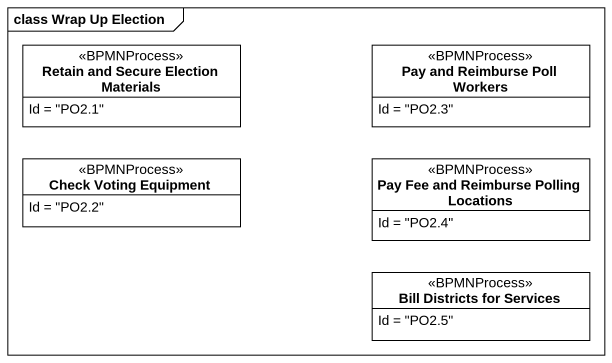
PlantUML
@startuml
mainframe class Wrap Up Election
hide circle
hide empty members
class "Retain and Secure Election Materials" as Retain_and_Secure_Election <<BPMNProcess>> {
  Id = "PO2.1"
}
class "Pay and Reimburse Poll Workers" as Pay_and_Reimburse_Poll <<BPMNProcess>> {
  Id = "PO2.3"
}
class "Check Voting Equipment" as Check_Voting_Equipment <<BPMNProcess>> {
  Id = "PO2.2"
}
class "Pay Fee and Reimburse Polling Locations" as Pay_Fee_and_Reimburse <<BPMNProcess>> {
  Id = "PO2.4"
}
class "Bill Districts for Services" as Bill_Districts_for_Services <<BPMNProcess>> {
  Id = "PO2.5"
}
@enduml
